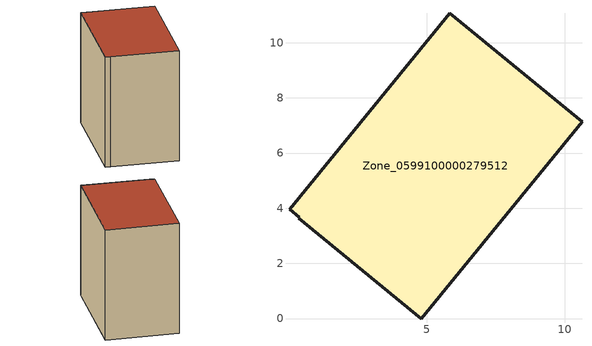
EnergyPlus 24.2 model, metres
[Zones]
Zone_0599100000279512
 floor ground (C_G): 0.39,3.67 0.03,3.96 5.83,11.06 10.63,7.13 4.8,0 0.36,3.63 z0
 wall outside (C_F): 10.63,7.13 5.83,11.06 0.03,3.96 0.39,3.67 0.36,3.63 4.8,0 10.63,7.13 z0:9.82
 roof outside (C_R): 0.03,3.96 0.39,3.67 0.36,3.63 4.8,0 10.63,7.13 5.83,11.06 z9.82
[BUILDING]
Pand.0599100000279512: North Axis=0; Terrain=City; Loads Convergence Tolerance Value=0.04; Temperature Convergence Tolerance Value=0.4; Solar Distribution=FullExterior; Maximum Number of Warmup Days=25; Minimum Number of Warmup Days=1
[Site:Location]
Rotterdam.The.Hague.AP_ZH_NLD Design_Conditions: Latitude=51.96; Longitude=4.45; Time Zone=1; Elevation=-4.5
[SITE:GROUNDTEMPERATURE:BUILDINGSURFACE]
18, 18, 18, 18, 18, 18, 18, 18, 18, 18, 18, 18
[MATERIAL] Thermal Absorptance=0.9; Solar Absorptance=0.7; Visible Absorptance=0.7
Name | Roughness | Thickness | Conductivity | Density | Specific Heat
G.TI.1946-1964 | MediumSmooth | 0.15 | 1 | 540 | 1210
F.TI.1946-1964 | Rough | 0.3 | 0.857143 | 1920 | 840
R.TI.1946-1964 | MediumRough | 0.2 | 0.277778 | 1500 | 1000
[CONSTRUCTION]
C_G: G.TI.1946-1964
C_F: F.TI.1946-1964
C_R: R.TI.1946-1964
[ZONE]
Zone_0599100000279512: Type=1; Multiplier=1; Ceiling Height=Autocalculate; Volume=Autocalculate; Floor Area=autocalculate; Part of Total Floor Area=Yes
[ZONEINFILTRATION:DESIGNFLOWRATE]
Infil_Zone_0599100000279512: Zone or ZoneList or Space or SpaceList=Zone_0599100000279512; Schedule=AlwaysOn; Design Flow Rate Calculation Method=Flow/Area; Flow Rate per Floor Area=0.003; Constant Term Coefficient=1; Temperature Term Coefficient=0; Velocity Term Coefficient=0; Velocity Squared Term Coefficient=0
[HVACTEMPLATE:ZONE:IDEALLOADSAIRSYSTEM]
Zone_0599100000279512: Maximum Heating Supply Air Temperature=50; Minimum Cooling Supply Air Temperature=13; Maximum Heating Supply Air Humidity Ratio=0.0156; Minimum Cooling Supply Air Humidity Ratio=0.0077; Heating Limit=NoLimit; Cooling Limit=NoLimit; Dehumidification Control Type=ConstantSensibleHeatRatio; Cooling Sensible Heat Ratio=0.7; Dehumidification Setpoint=60; Humidification Control Type=None; Humidification Setpoint=30; Outdoor Air Method=None; Outdoor Air Flow Rate per Person=0.00944; Outdoor Air Flow Rate per Zone Floor Area=0; Outdoor Air Flow Rate per Zone=0; Demand Controlled Ventilation Type=None; Outdoor Air Economizer Type=NoEconomizer; Heat Recovery Type=None; Sensible Heat Recovery Effectiveness=0.7; Latent Heat Recovery Effectiveness=0.65
[ZONECONTROL:THERMOSTAT]
ThermostatControl_Zone_0599100000279512: Zone or ZoneList=Zone_0599100000279512; Control Type Schedule=DualSetpointControlType; Control 1=Thermostat_Zone_0599100000279512; Temperature Difference Between Cutout And Setpoint=0
[THERMOSTATSETPOINT:DUALSETPOINT]
Thermostat_Zone_0599100000279512: Heating Setpoint Temperature Schedule=HeatingSetpoint_Zone_0599100000279512; Cooling Setpoint Temperature Schedule=CoolingSetpoint_Zone_0599100000279512
[SCHEDULE:COMPACT]
HeatingSetpoint_Zone_0599100000279512: Through: 12/31, For: AllDays, Until: 24:00, 21
CoolingSetpoint_Zone_0599100000279512: Through: 12/31, For: AllDays, Until: 24:00, 24
DualSetpointControlType: Through: 12/31, For: AllDays, Until: 24:00, 4
AlwaysOn: Through: 12/31, For: AllDays, Until: 24:00, 1
